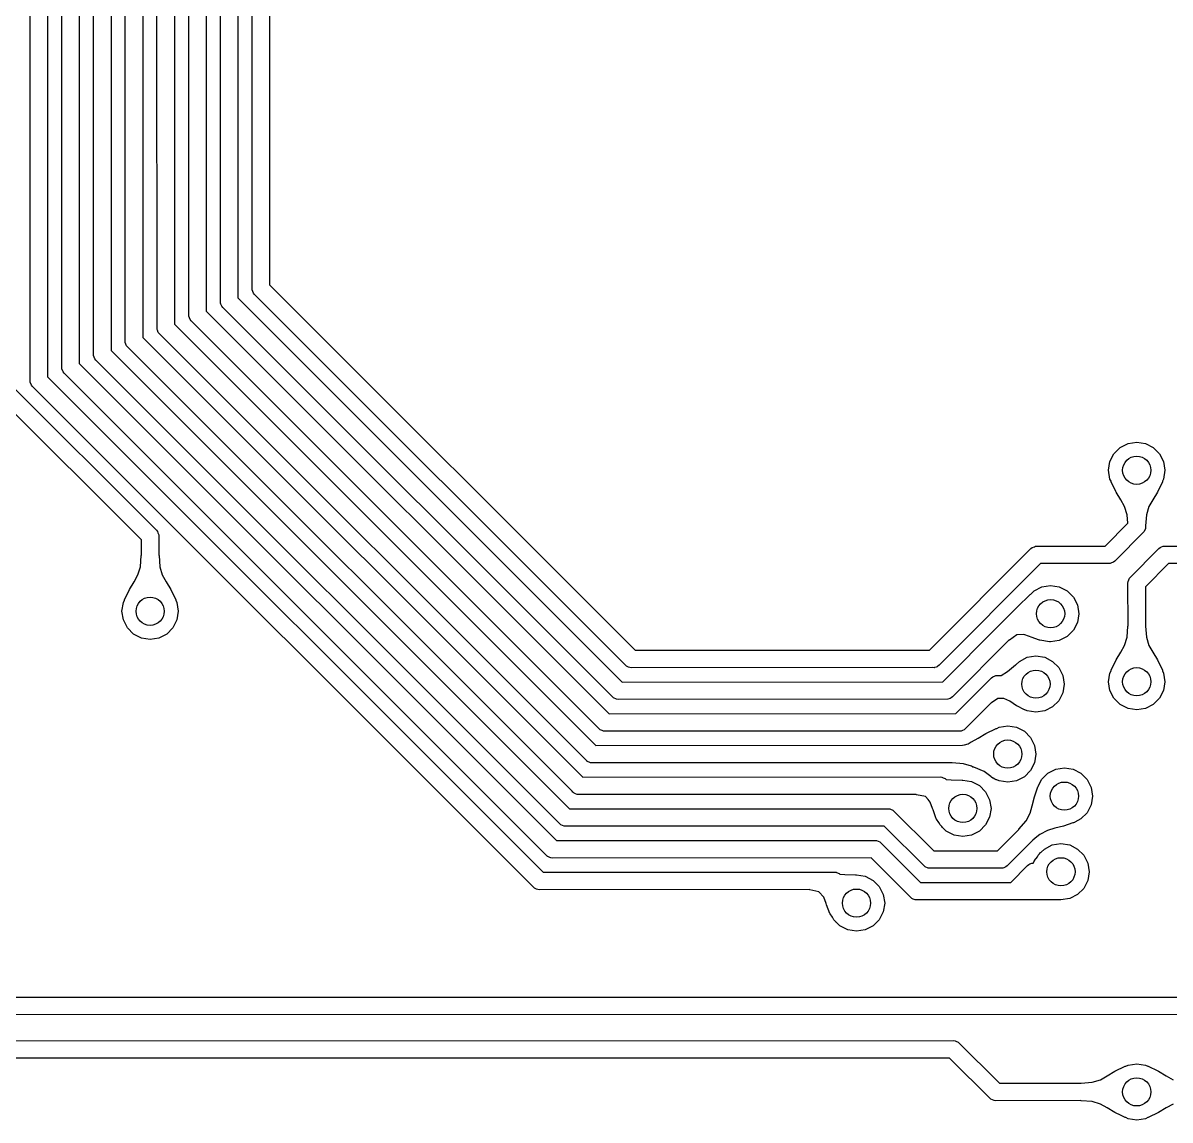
# Model space of a CAD drawing. Extents: x 95 to 380, y -206 to -92.
# Drawn here: x 221.01 to 237.29, y -204.85 to -189.28 of the extents above; entities that cross this region are included whole.
import ezdxf

# ---------------------------------------------------------------- set-up
doc = ezdxf.new("R2010")
doc.units = 0
doc.layers.add('BLACK', color=7, linetype='CONTINUOUS')

msp = doc.modelspace()

# ---------------------------------------------------------------- linework, layer by layer
at = {"layer": 'BLACK', "linetype": 'CONTINUOUS'}
for p, q in [((221.117409, -194.373637), (221.115006, -152.087505)), ((221.362608, -152.14165), (221.365004, -194.300842)), ((221.567402, -194.187246), (221.564994, -154.177502)), ((221.812596, -154.231649), (221.814997, -194.11445)), ((222.017393, -194.00085), (222.015004, -156.26751)), ((222.262606, -156.321654), (222.264987, -193.928053)), ((222.467404, -193.814447), (222.465004, -158.357511)), ((222.712607, -158.411652), (222.714998, -193.741649)), ((222.917408, -193.628048), (222.915009, -160.447513)), ((223.162612, -160.501649), (223.165002, -193.555248)), ((223.367408, -193.441658), (223.364995, -162.537493)), ((223.612599, -162.591621), (223.615002, -193.368856)), ((223.817399, -193.255257), (223.814999, -164.627502)), ((224.062603, -164.681621), (224.064992, -193.182453)), ((224.267399, -193.068869), (224.265004, -165.994479)), ((224.512608, -166.048541), (224.514992, -192.996063)), ((224.514992, -192.996063), (229.704113, -198.181844)), ((224.064992, -193.182453), (229.517719, -198.631842)), ((224.286063, -193.113929), (224.267399, -193.068869)), ((224.286068, -193.113934), (224.286063, -193.113929)), ((224.301609, -193.132871), (224.286068, -193.113934)), ((229.580537, -198.408402), (224.301609, -193.132871)), ((223.615002, -193.368856), (229.331332, -199.081849)), ((223.817399, -193.255258), (223.817399, -193.255257)), ((223.822865, -193.268455), (223.817399, -193.255258)), ((223.836063, -193.300317), (223.822865, -193.268455)), ((223.836068, -193.300322), (223.836063, -193.300317)), ((223.851609, -193.319259), (223.836068, -193.300322)), ((229.394156, -198.858415), (223.851609, -193.319259)), ((223.386072, -193.486718), (223.367408, -193.441658)), ((223.386077, -193.486723), (223.386072, -193.486718)), ((223.401618, -193.50566), (223.386077, -193.486723)), ((229.20728, -199.307933), (223.401618, -193.50566)), ((222.917408, -193.628049), (222.917408, -193.628048)), ((222.922874, -193.641246), (222.917408, -193.628049)), ((222.936072, -193.673108), (222.922874, -193.641246)), ((222.936077, -193.673113), (222.936072, -193.673108)), ((222.951618, -193.69205), (222.936077, -193.673113)), ((229.019574, -199.756623), (222.951618, -193.69205)), ((223.165002, -193.555248), (229.14494, -199.531853)), ((222.486068, -193.859507), (222.467404, -193.814447)), ((222.486073, -193.859512), (222.486068, -193.859507)), ((222.501614, -193.878449), (222.486073, -193.859512)), ((222.714998, -193.741649), (228.958538, -199.981849)), ((222.036057, -194.04591), (222.017393, -194.00085)), ((222.264987, -193.928053), (228.772155, -200.431845)), ((228.809167, -200.182629), (222.501614, -193.878449)), ((221.586066, -194.232306), (221.567402, -194.187246)), ((221.814997, -194.11445), (228.585743, -200.881841)), ((222.036062, -194.045915), (222.036057, -194.04591)), ((222.051603, -194.064852), (222.036062, -194.045915)), ((228.630704, -200.640543), (222.051603, -194.064852)), ((220.76637, -194.340547), (222.908397, -196.479161)), ((221.365004, -194.300842), (228.399341, -201.331832)), ((221.586071, -194.232311), (221.586066, -194.232306)), ((221.601612, -194.251248), (221.586071, -194.232311)), ((228.460159, -201.106396), (221.601612, -194.251248)), ((221.117409, -194.373638), (221.117409, -194.373637)), ((221.117988, -194.375035), (221.117409, -194.373638)), ((221.136073, -194.418697), (221.117988, -194.375035)), ((221.136078, -194.418702), (221.136073, -194.418697)), ((221.151619, -194.437639), (221.136078, -194.418702)), ((228.275776, -201.558408), (221.151619, -194.437639)), ((222.695115, -196.616124), (220.642824, -194.567103)), ((236.496394, -195.392372), (236.584887, -195.303879)), ((236.584887, -195.303879), (236.696394, -195.247063)), ((236.696394, -195.247063), (236.820001, -195.227486)), ((236.820001, -195.227486), (236.943608, -195.247063)), ((236.943608, -195.247063), (237.055115, -195.303879)), ((237.055115, -195.303879), (237.143608, -195.392372)), ((236.439578, -195.503879), (236.496394, -195.392372)), ((237.143608, -195.392372), (237.200424, -195.503879)), ((236.420001, -195.627486), (236.439578, -195.503879)), ((236.439578, -195.751093), (236.420001, -195.627486)), ((237.200424, -195.503879), (237.220001, -195.627486)), ((237.220001, -195.627486), (237.200424, -195.751093)), ((236.455576, -195.782492), (236.439578, -195.751093)), ((236.455333, -195.782767), (236.455576, -195.782492)), ((236.455869, -195.791703), (236.455333, -195.782767)), ((236.521701, -195.927048), (236.455869, -195.791703)), ((237.184131, -195.791706), (237.11355, -195.936812)), ((237.184409, -195.79109), (237.184131, -195.791706)), ((237.184429, -195.782484), (237.184409, -195.79109)), ((237.200424, -195.751093), (237.184429, -195.782484)), ((236.52645, -195.936812), (236.521701, -195.927048)), ((236.526994, -195.937805), (236.52645, -195.936812)), ((236.593699, -196.046701), (236.526994, -195.937805)), ((237.113006, -195.937805), (237.046305, -196.046693)), ((237.11355, -195.936812), (237.113006, -195.937805)), ((236.647031, -196.14239), (236.593699, -196.046701)), ((236.647031, -196.142391), (236.647031, -196.14239)), ((236.647033, -196.142395), (236.647031, -196.142391)), ((236.682271, -196.258081), (236.647033, -196.142395)), ((236.992968, -196.142395), (236.95773, -196.258081)), ((236.99297, -196.14239), (236.992968, -196.142395)), ((237.046305, -196.046693), (236.99297, -196.14239)), ((236.682271, -196.258084), (236.682271, -196.258081)), ((236.682272, -196.258086), (236.682271, -196.258084)), ((236.691406, -196.379641), (236.682272, -196.258086)), ((236.957729, -196.258087), (236.945815, -196.416662)), ((236.95773, -196.258081), (236.957729, -196.258087)), ((236.371053, -196.702608), (236.691406, -196.379641)), ((236.942601, -196.451882), (236.923936, -196.496942)), ((236.945003, -196.427494), (236.942601, -196.45188)), ((236.942601, -196.45188), (236.942601, -196.451882)), ((236.945815, -196.416662), (236.944976, -196.418322)), ((236.944976, -196.418322), (236.945003, -196.427494)), ((222.695599, -196.83553), (222.695115, -196.616124)), ((222.908397, -196.479161), (222.923937, -196.498097)), ((222.923937, -196.498097), (222.923944, -196.498104)), ((222.923944, -196.498104), (222.930728, -196.514484)), ((222.930728, -196.514484), (222.942607, -196.543162)), ((222.942607, -196.543162), (222.942607, -196.543165)), ((222.942607, -196.543165), (222.943244, -196.832712)), ((236.923936, -196.496942), (236.508383, -196.915885)), ((233.881459, -198.179504), (235.318602, -196.739098)), ((235.318602, -196.739098), (235.337538, -196.723557)), ((235.337538, -196.723557), (235.337545, -196.723551)), ((235.337545, -196.723551), (235.367142, -196.711292)), ((235.367142, -196.711292), (235.382603, -196.704888)), ((235.382603, -196.704888), (235.382605, -196.704888)), ((235.382605, -196.704888), (236.371053, -196.702608)), ((236.716184, -197.157923), (237.131606, -196.7391)), ((237.131606, -196.7391), (237.150548, -196.723555)), ((237.150548, -196.723555), (237.150549, -196.723554)), ((237.150549, -196.723554), (237.169212, -196.715823)), ((237.169212, -196.715823), (237.195607, -196.70489)), ((237.195607, -196.70489), (237.195609, -196.70489)), ((237.195609, -196.70489), (238.220003, -196.702488)), ((222.682273, -196.996893), (222.694192, -196.838316)), ((222.694192, -196.838316), (222.695599, -196.83553)), ((222.943244, -196.832712), (222.945818, -196.838321)), ((222.945818, -196.838321), (222.95773, -196.996892)), ((235.455607, -196.952373), (234.018386, -198.39286)), ((236.44438, -196.950094), (235.455607, -196.952373)), ((236.444381, -196.950094), (236.44438, -196.950094)), ((236.463044, -196.942363), (236.444381, -196.950094)), ((236.48944, -196.931431), (236.463044, -196.942363)), ((236.489442, -196.931429), (236.48944, -196.931431)), ((236.508383, -196.915885), (236.489442, -196.931429)), ((237.268939, -196.952373), (236.942726, -197.281258)), ((238.166085, -196.950269), (237.268939, -196.952373)), ((222.593695, -197.208278), (222.647029, -197.112589)), ((222.647029, -197.112589), (222.682273, -196.996893)), ((222.95773, -196.996892), (222.957731, -196.996899)), ((222.957731, -196.996899), (222.992967, -197.112585)), ((222.992967, -197.112585), (222.992969, -197.112589)), ((222.992969, -197.112589), (223.046302, -197.208287)), ((222.526976, -197.317192), (222.593695, -197.208278)), ((223.046302, -197.208287), (223.113001, -197.317175)), ((235.362545, -197.338521), (235.474052, -197.281705)), ((235.474052, -197.281705), (235.597659, -197.262128)), ((235.597659, -197.262128), (235.721266, -197.281705)), ((235.721266, -197.281705), (235.832773, -197.338521)), ((236.694997, -197.227491), (236.697399, -197.203105)), ((236.696016, -197.834671), (236.694997, -197.227491)), ((236.697399, -197.203105), (236.716063, -197.158045)), ((236.716063, -197.158045), (236.716184, -197.157923)), ((236.942726, -197.281258), (236.943653, -197.833623)), ((222.455847, -197.46331), (222.526449, -197.318154)), ((222.526449, -197.318154), (222.526976, -197.317192)), ((223.113001, -197.317175), (223.113545, -197.318168)), ((223.113545, -197.318168), (223.184125, -197.463274)), ((235.124267, -197.570531), (235.306917, -197.387883)), ((235.306917, -197.387883), (235.315186, -197.384458)), ((235.315186, -197.384458), (235.316192, -197.384873)), ((235.316192, -197.384873), (235.362545, -197.338521)), ((235.832773, -197.338521), (235.921266, -197.427014)), ((235.921266, -197.427014), (235.978082, -197.538521)), ((222.419995, -197.627495), (222.439572, -197.503888)), ((222.439572, -197.503888), (222.455565, -197.472498)), ((222.455565, -197.472498), (222.455586, -197.46389)), ((222.455586, -197.46389), (222.455847, -197.46331)), ((223.184125, -197.463274), (223.184662, -197.472213)), ((223.184662, -197.472213), (223.184418, -197.472487)), ((223.184418, -197.472487), (223.200418, -197.503888)), ((223.200418, -197.503888), (223.219995, -197.627495)), ((234.893126, -197.801672), (235.120352, -197.573745)), ((235.120352, -197.573745), (235.124267, -197.570531)), ((235.978082, -197.538521), (235.997659, -197.662128)), ((222.439572, -197.751102), (222.419995, -197.627495)), ((222.496388, -197.862609), (222.439572, -197.751102)), ((223.200418, -197.751102), (223.143602, -197.862609)), ((223.219995, -197.627495), (223.200418, -197.751102)), ((235.997659, -197.662128), (235.978082, -197.785735)), ((222.584881, -197.951102), (222.496388, -197.862609)), ((223.143602, -197.862609), (223.055109, -197.951102)), ((234.067836, -198.629508), (234.836765, -197.858206)), ((234.836765, -197.858206), (234.836889, -197.857909)), ((234.836889, -197.857909), (234.893126, -197.801672)), ((235.921266, -197.897242), (235.832773, -197.985735)), ((235.978082, -197.785735), (235.921266, -197.897242)), ((236.682261, -197.996886), (236.694179, -197.838309)), ((236.694179, -197.838309), (236.696016, -197.834671)), ((236.943653, -197.833623), (236.945805, -197.838311)), ((236.945805, -197.838311), (236.957718, -197.996884)), ((222.696388, -198.007918), (222.584881, -197.951102)), ((222.819995, -198.027495), (222.696388, -198.007918)), ((222.943602, -198.007918), (222.819995, -198.027495)), ((223.055109, -197.951102), (222.943602, -198.007918)), ((235.006776, -198.038419), (234.2048, -198.842871)), ((235.013072, -198.037068), (235.006776, -198.038419)), ((235.118715, -197.964137), (235.013072, -198.037068)), ((235.218821, -197.958915), (235.118715, -197.964137)), ((235.218823, -197.958916), (235.218821, -197.958915)), ((235.218825, -197.958916), (235.218823, -197.958916)), ((235.297897, -197.986651), (235.218825, -197.958916)), ((235.321386, -197.99489), (235.297897, -197.986651)), ((235.441124, -198.03953), (235.321386, -197.99489)), ((235.443559, -198.04015), (235.441124, -198.03953)), ((235.58433, -198.060227), (235.443559, -198.04015)), ((235.585961, -198.060344), (235.58433, -198.060227)), ((235.586081, -198.060294), (235.585961, -198.060344)), ((235.597659, -198.062128), (235.586081, -198.060294)), ((235.721266, -198.042551), (235.597659, -198.062128)), ((235.832773, -197.985735), (235.721266, -198.042551)), ((236.647019, -198.112582), (236.682261, -197.996886)), ((236.957718, -197.996884), (236.957719, -197.99689)), ((236.957719, -197.99689), (236.992956, -198.112577)), ((229.704113, -198.181844), (233.881459, -198.179504)), ((235.266396, -198.28152), (235.390003, -198.261943)), ((235.390003, -198.261943), (235.51361, -198.28152)), ((236.526968, -198.317184), (236.593686, -198.208271)), ((236.593686, -198.208271), (236.647019, -198.112582)), ((236.992956, -198.112577), (236.992958, -198.112581)), ((236.992958, -198.112581), (237.046292, -198.208278)), ((237.046292, -198.208278), (237.112992, -198.317166)), ((229.580555, -198.40842), (229.580537, -198.408402)), ((229.60695, -198.419352), (229.580555, -198.40842)), ((229.625614, -198.427084), (229.60695, -198.419352)), ((233.971778, -198.419872), (233.954389, -198.427075)), ((233.989755, -198.414271), (233.971778, -198.419872)), ((233.994156, -198.410603), (233.989755, -198.414271)), ((233.999449, -198.408411), (233.994156, -198.410603)), ((233.999505, -198.408354), (233.999449, -198.408411)), ((234.018386, -198.39286), (233.999505, -198.408354)), ((234.985788, -198.484272), (235.098949, -198.386214)), ((235.098949, -198.386214), (235.107444, -198.383387)), ((235.107444, -198.383387), (235.109089, -198.384135)), ((235.109089, -198.384135), (235.154889, -198.338336)), ((235.154889, -198.338336), (235.266396, -198.28152)), ((235.51361, -198.28152), (235.625117, -198.338336)), ((235.625117, -198.338336), (235.71361, -198.426829)), ((236.455839, -198.463302), (236.526441, -198.318146)), ((236.526441, -198.318146), (236.526968, -198.317184)), ((237.112992, -198.317166), (237.113536, -198.318159)), ((237.113536, -198.318159), (237.184117, -198.463266)), ((229.625615, -198.427084), (229.625614, -198.427084)), ((229.650001, -198.429486), (229.625615, -198.427084)), ((233.924619, -198.427091), (229.650001, -198.429486)), ((233.94319, -198.42878), (233.924619, -198.427091)), ((233.948651, -198.427078), (233.94319, -198.42878)), ((233.954389, -198.427075), (233.948651, -198.427078)), ((234.254052, -199.079513), (234.756943, -198.573557)), ((234.756943, -198.573557), (234.775885, -198.558012)), ((234.775885, -198.558012), (234.775886, -198.558011)), ((234.775886, -198.558011), (234.809263, -198.544186)), ((234.809263, -198.544186), (234.820945, -198.539347)), ((234.820945, -198.539347), (234.820946, -198.539347)), ((234.820946, -198.539347), (234.895723, -198.539031)), ((234.895723, -198.539031), (234.985788, -198.484272)), ((235.71361, -198.426829), (235.770426, -198.538336)), ((235.770426, -198.538336), (235.790003, -198.661943)), ((236.419987, -198.627487), (236.439564, -198.50388)), ((236.439564, -198.50388), (236.455557, -198.47249)), ((236.455557, -198.47249), (236.455578, -198.463882)), ((236.455578, -198.463882), (236.455839, -198.463302)), ((237.184117, -198.463266), (237.184654, -198.472205)), ((237.184654, -198.472205), (237.18441, -198.472479)), ((237.18441, -198.472479), (237.20041, -198.50388)), ((237.20041, -198.50388), (237.219987, -198.627487)), ((229.517719, -198.631842), (234.067836, -198.629508)), ((235.790003, -198.661943), (235.770426, -198.78555)), ((236.439564, -198.751094), (236.419987, -198.627487)), ((237.219987, -198.627487), (237.20041, -198.751094)), ((229.439216, -198.877079), (229.394156, -198.858415)), ((229.463602, -198.879481), (229.439216, -198.877079)), ((234.140797, -198.877082), (229.463602, -198.879481)), ((234.140799, -198.877082), (234.140797, -198.877082)), ((234.173353, -198.863597), (234.140799, -198.877082)), ((234.185857, -198.858418), (234.173353, -198.863597)), ((234.18586, -198.858415), (234.185857, -198.858418)), ((234.2048, -198.842871), (234.18586, -198.858415)), ((234.848656, -198.865183), (234.761197, -198.925359)), ((234.848657, -198.865182), (234.848656, -198.865183)), ((234.933189, -198.863597), (234.848657, -198.865182)), ((234.93319, -198.863598), (234.933189, -198.863597)), ((235.018357, -198.904922), (234.93319, -198.863598)), ((235.11529, -198.967662), (235.018356, -198.904922)), ((235.018356, -198.904922), (235.018357, -198.904922)), ((235.71361, -198.897057), (235.625117, -198.98555)), ((235.770426, -198.78555), (235.71361, -198.897057)), ((236.49638, -198.862601), (236.439564, -198.751094)), ((236.584873, -198.951094), (236.49638, -198.862601)), ((237.143594, -198.862601), (237.055101, -198.951094)), ((237.20041, -198.751094), (237.143594, -198.862601)), ((234.755204, -198.926635), (234.391181, -199.292878)), ((234.761197, -198.925359), (234.755204, -198.926635)), ((235.116214, -198.968202), (235.11529, -198.967662)), ((235.225599, -199.025554), (235.116214, -198.968202)), ((235.226544, -199.025997), (235.225599, -199.025554)), ((235.234285, -199.026004), (235.226544, -199.025997)), ((235.266396, -199.042366), (235.234285, -199.026004)), ((235.390003, -199.061943), (235.266396, -199.042366)), ((235.51361, -199.042366), (235.390003, -199.061943)), ((235.625117, -198.98555), (235.51361, -199.042366)), ((236.69638, -199.00791), (236.584873, -198.951094)), ((236.819987, -199.027487), (236.69638, -199.00791)), ((236.943594, -199.00791), (236.819987, -199.027487)), ((237.055101, -198.951094), (236.943594, -199.00791)), ((229.331332, -199.081849), (234.254052, -199.079513)), ((229.207766, -199.308419), (229.20728, -199.307933)), ((229.234161, -199.319351), (229.207766, -199.308419)), ((229.252825, -199.327083), (229.234161, -199.319351)), ((229.252826, -199.327083), (229.252825, -199.327083)), ((229.277212, -199.329485), (229.252826, -199.327083)), ((234.327178, -199.327088), (229.277212, -199.329485)), ((234.327179, -199.327088), (234.327178, -199.327088)), ((234.345843, -199.319356), (234.327179, -199.327088)), ((234.372238, -199.308424), (234.345843, -199.319356)), ((234.372239, -199.308423), (234.372238, -199.308424)), ((234.391181, -199.292878), (234.372239, -199.308423)), ((234.570788, -199.428175), (234.679698, -199.36146)), ((234.679698, -199.36146), (234.680675, -199.360926)), ((234.680675, -199.360926), (234.825785, -199.290346)), ((234.825785, -199.290346), (234.834722, -199.28981)), ((234.834722, -199.28981), (234.834997, -199.290054)), ((234.834997, -199.290054), (234.866397, -199.274055)), ((234.866397, -199.274055), (234.990004, -199.254478)), ((234.990004, -199.254478), (235.113611, -199.274055)), ((235.113611, -199.274055), (235.225118, -199.330871)), ((235.225118, -199.330871), (235.313611, -199.419364)), ((229.14494, -199.531853), (234.34658, -199.529739)), ((234.34658, -199.529739), (234.375947, -199.52187)), ((234.375947, -199.52187), (234.42843, -199.507808)), ((234.42843, -199.507808), (234.471588, -199.48289)), ((234.471588, -199.48289), (234.474016, -199.481836)), ((234.474016, -199.481836), (234.475098, -199.481507)), ((234.475098, -199.481507), (234.570788, -199.428175)), ((235.313611, -199.419364), (235.370427, -199.530871)), ((235.370427, -199.530871), (235.390004, -199.654478)), ((235.390004, -199.654478), (235.370427, -199.778085)), ((229.021368, -199.758417), (229.019574, -199.756623)), ((229.051894, -199.771061), (229.021368, -199.758417)), ((229.066427, -199.777081), (229.051894, -199.771061)), ((229.066428, -199.777081), (229.066427, -199.777081)), ((229.090814, -199.779483), (229.066428, -199.777081)), ((234.19512, -199.777408), (229.090814, -199.779483)), ((234.200827, -199.780291), (234.19512, -199.777408)), ((234.359401, -199.792206), (234.200827, -199.780291)), ((234.359407, -199.792207), (234.359401, -199.792206)), ((234.475093, -199.827444), (234.359407, -199.792207)), ((234.475097, -199.827446), (234.475093, -199.827444)), ((234.491706, -199.836703), (234.475097, -199.827446)), ((234.495874, -199.838083), (234.491706, -199.836703)), ((234.509185, -199.839836), (234.495874, -199.838083)), ((234.655253, -199.900339), (234.509185, -199.839836)), ((235.313611, -199.889592), (235.225118, -199.978085)), ((235.370427, -199.778085), (235.313611, -199.889592)), ((235.558387, -199.927378), (235.669894, -199.870562)), ((235.669894, -199.870562), (235.793501, -199.850985)), ((235.793501, -199.850985), (235.917108, -199.870562)), ((235.917108, -199.870562), (236.028615, -199.927378)), ((228.958538, -199.981849), (234.032039, -199.979494)), ((234.032039, -199.979494), (234.056425, -199.981896)), ((234.056425, -199.981896), (234.056426, -199.981896)), ((234.056426, -199.981896), (234.073694, -199.989049)), ((234.073694, -199.989049), (234.101485, -200.00056)), ((234.101485, -200.00056), (234.101486, -200.000561)), ((234.101486, -200.000561), (234.114262, -200.013209)), ((234.114262, -200.013209), (234.18671, -200.020159)), ((234.18671, -200.020159), (234.186722, -200.020159)), ((234.186722, -200.020159), (234.186729, -200.02016)), ((234.186729, -200.02016), (234.341082, -200.024557)), ((234.341082, -200.024557), (234.344576, -200.026122)), ((234.344576, -200.026122), (234.352421, -200.02488)), ((234.352421, -200.02488), (234.476028, -200.044457)), ((234.476028, -200.044457), (234.587535, -200.101273)), ((234.655258, -199.900342), (234.655253, -199.900339)), ((234.655262, -199.900344), (234.655258, -199.900342)), ((234.655268, -199.900348), (234.655262, -199.900344)), ((234.749326, -199.972521), (234.655267, -199.900348)), ((234.655267, -199.900348), (234.655268, -199.900348)), ((234.75489, -199.978085), (234.749326, -199.972521)), ((234.759911, -199.980643), (234.75489, -199.978085)), ((234.780059, -199.996103), (234.759911, -199.980643)), ((234.782063, -199.997342), (234.780059, -199.996103)), ((234.804715, -200.00836), (234.782063, -199.997342)), ((234.825793, -200.018612), (234.804715, -200.00836)), ((234.826399, -200.018886), (234.825793, -200.018612)), ((234.835005, -200.018906), (234.826399, -200.018886)), ((234.866397, -200.034901), (234.835005, -200.018906)), ((234.990004, -200.054478), (234.866397, -200.034901)), ((235.113611, -200.034901), (234.990004, -200.054478)), ((235.225118, -199.978085), (235.113611, -200.034901)), ((235.425126, -200.103731), (235.469894, -200.015871)), ((235.469894, -200.015871), (235.558387, -199.927378)), ((236.028615, -199.927378), (236.117108, -200.015871)), ((236.117108, -200.015871), (236.173924, -200.127378)), ((228.815933, -200.192779), (228.809167, -200.182629)), ((228.826202, -200.199656), (228.815933, -200.192779)), ((228.834967, -200.208416), (228.826202, -200.199656)), ((228.84628, -200.213102), (228.834967, -200.208416)), ((228.856458, -200.219918), (228.84628, -200.213102)), ((234.587535, -200.101273), (234.676028, -200.189766)), ((234.676028, -200.189766), (234.732844, -200.301273)), ((235.367196, -200.262154), (235.412495, -200.131057)), ((235.412495, -200.131057), (235.413078, -200.127378)), ((235.413078, -200.127378), (235.415217, -200.123178)), ((235.415217, -200.123178), (235.419901, -200.109625)), ((235.419901, -200.109625), (235.425126, -200.103731)), ((236.173924, -200.127378), (236.193501, -200.250985)), ((228.879899, -200.227056), (228.856458, -200.219918)), ((228.879988, -200.227064), (228.879899, -200.227056)), ((228.880027, -200.227081), (228.879988, -200.227064)), ((228.880031, -200.227081), (228.880027, -200.227081)), ((228.880033, -200.227082), (228.880031, -200.227081)), ((228.892044, -200.228265), (228.880033, -200.227082)), ((228.904288, -200.229484), (228.892044, -200.228265)), ((228.904331, -200.229475), (228.904288, -200.229484)), ((228.904419, -200.229484), (228.904331, -200.229475)), ((233.6883, -200.227262), (228.904419, -200.229484)), ((233.694414, -200.231452), (233.6883, -200.227262)), ((233.822097, -200.258402), (233.694414, -200.231452)), ((233.858312, -200.299133), (233.822097, -200.258402)), ((233.890513, -200.335349), (233.858312, -200.299133)), ((233.890513, -200.33535), (233.890513, -200.335349)), ((233.922856, -200.428321), (233.890513, -200.33535)), ((234.732844, -200.301273), (234.752421, -200.42488)), ((235.33705, -200.387395), (235.366887, -200.263209)), ((235.366887, -200.263209), (235.367196, -200.262154)), ((236.173924, -200.374592), (236.117108, -200.486099)), ((236.193501, -200.250985), (236.173924, -200.374592)), ((228.772155, -200.431845), (233.289999, -200.429485)), ((233.289999, -200.429485), (233.314385, -200.431887)), ((233.314385, -200.431887), (233.314386, -200.431887)), ((233.314386, -200.431887), (233.327583, -200.437353)), ((233.327583, -200.437353), (233.359445, -200.450551)), ((233.359445, -200.450551), (233.359625, -200.450731)), ((233.359625, -200.450731), (233.939199, -201.027098)), ((233.928857, -200.44557), (233.922856, -200.428321)), ((233.92891, -200.44572), (233.928857, -200.44557)), ((233.975207, -200.573209), (233.92891, -200.44572)), ((234.752421, -200.42488), (234.732844, -200.548487)), ((235.250208, -200.599497), (235.307099, -200.492769)), ((235.307099, -200.492769), (235.33705, -200.387395)), ((236.117108, -200.486099), (236.028615, -200.574592)), ((228.64858, -200.658419), (228.630704, -200.640543)), ((228.69364, -200.677083), (228.64858, -200.658419)), ((228.718026, -200.679485), (228.69364, -200.677083)), ((233.236052, -200.677123), (228.718026, -200.679485)), ((233.815947, -201.253812), (233.236052, -200.677123)), ((233.976643, -200.575959), (233.975207, -200.573209)), ((234.010336, -200.62373), (233.976643, -200.575959)), ((234.028814, -200.659994), (234.010336, -200.62373)), ((234.052906, -200.684086), (234.028814, -200.659994)), ((234.061583, -200.696388), (234.052906, -200.684086)), ((234.062856, -200.697903), (234.061583, -200.696388)), ((234.06948, -200.70066), (234.062856, -200.697903)), ((234.117307, -200.748487), (234.06948, -200.70066)), ((234.676028, -200.659994), (234.587535, -200.748487)), ((234.732844, -200.548487), (234.676028, -200.659994)), ((235.146502, -200.720055), (235.250208, -200.599497)), ((235.781257, -200.6776), (235.657092, -200.707432)), ((235.782345, -200.677282), (235.781257, -200.6776)), ((235.913421, -200.631991), (235.782345, -200.677282)), ((235.917108, -200.631408), (235.913421, -200.631991)), ((235.921314, -200.629264), (235.917108, -200.631408)), ((235.934858, -200.624585), (235.921314, -200.629264)), ((235.935489, -200.624347), (235.934858, -200.624585)), ((235.940232, -200.619625), (235.935489, -200.624347)), ((236.028615, -200.574592), (235.940232, -200.619625)), ((234.228814, -200.805303), (234.117307, -200.748487)), ((234.352421, -200.82488), (234.228814, -200.805303)), ((234.476028, -200.805303), (234.352421, -200.82488)), ((234.587535, -200.748487), (234.476028, -200.805303)), ((234.845907, -201.024992), (235.144596, -200.725194)), ((235.144596, -200.725194), (235.146502, -200.720055)), ((235.403522, -200.829919), (235.345391, -200.874523)), ((235.40403, -200.829507), (235.403522, -200.829919)), ((235.444987, -200.794275), (235.40403, -200.829507)), ((235.551716, -200.737385), (235.444987, -200.794275)), ((235.657092, -200.707432), (235.551716, -200.737385)), ((228.585743, -200.881841), (233.1036, -200.87949)), ((233.1036, -200.87949), (233.127986, -200.881892)), ((233.127986, -200.881892), (233.173046, -200.900556)), ((233.173046, -200.900556), (233.173225, -200.900735)), ((233.173225, -200.900735), (233.752853, -201.477148)), ((233.939199, -201.027098), (234.845907, -201.024992)), ((235.345391, -200.874523), (234.982993, -201.238267)), ((235.462594, -201.048473), (235.509797, -201.001271)), ((235.509797, -201.001271), (235.621304, -200.944455)), ((235.621304, -200.944455), (235.744911, -200.924878)), ((235.744911, -200.924878), (235.868518, -200.944455)), ((235.868518, -200.944455), (235.980025, -201.001271)), ((235.980025, -201.001271), (236.068518, -201.089764)), ((228.462177, -201.108414), (228.460159, -201.106396)), ((228.491192, -201.120432), (228.462177, -201.108414)), ((228.507236, -201.127078), (228.491192, -201.120432)), ((228.507237, -201.127078), (228.507236, -201.127078)), ((228.531623, -201.12948), (228.507237, -201.127078)), ((233.049652, -201.127128), (228.531623, -201.12948)), ((233.629362, -201.703622), (233.049652, -201.127128)), ((235.352071, -201.20216), (235.367363, -201.168689)), ((235.367363, -201.168689), (235.368638, -201.166544)), ((235.368638, -201.166544), (235.410836, -201.110308)), ((235.410836, -201.110308), (235.421304, -201.089764)), ((235.421304, -201.089764), (235.441126, -201.069941)), ((235.441126, -201.069941), (235.453989, -201.0528)), ((235.453989, -201.0528), (235.461692, -201.048242)), ((235.461692, -201.048242), (235.462594, -201.048473)), ((236.068518, -201.089764), (236.125334, -201.201271)), ((228.399341, -201.331832), (232.528298, -201.329486)), ((232.528298, -201.329486), (232.552684, -201.331888)), ((232.552684, -201.331888), (232.552685, -201.331888)), ((232.552685, -201.331888), (232.560963, -201.335317)), ((232.560963, -201.335317), (232.597744, -201.350552)), ((232.597744, -201.350552), (232.597842, -201.35065)), ((232.597842, -201.35065), (232.606674, -201.359392)), ((233.861007, -201.272477), (233.815947, -201.253812)), ((233.861017, -201.272476), (233.861007, -201.272477)), ((233.885393, -201.274878), (233.861017, -201.272476)), ((234.918991, -201.272477), (233.885393, -201.274878)), ((234.918992, -201.272477), (234.918991, -201.272477)), ((234.932189, -201.26701), (234.918992, -201.272477)), ((234.964051, -201.253813), (234.932189, -201.26701)), ((234.964056, -201.253807), (234.964051, -201.253813)), ((234.982993, -201.238267), (234.964056, -201.253807)), ((235.031898, -201.474963), (235.267614, -201.236489)), ((235.267614, -201.236489), (235.286556, -201.220944)), ((235.286556, -201.220944), (235.286557, -201.220943)), ((235.286557, -201.220943), (235.30522, -201.213212)), ((235.30522, -201.213212), (235.331615, -201.202279)), ((235.331615, -201.202279), (235.331617, -201.202279)), ((235.331617, -201.202279), (235.352071, -201.20216)), ((236.125334, -201.201271), (236.144911, -201.324878)), ((236.144911, -201.324878), (236.125334, -201.448485)), ((232.606674, -201.359392), (232.677083, -201.365324)), ((232.677083, -201.365324), (232.831918, -201.369199)), ((232.831918, -201.369199), (232.835384, -201.370737)), ((232.835384, -201.370737), (232.843297, -201.369484)), ((232.843297, -201.369484), (232.966904, -201.389061)), ((232.966904, -201.389061), (233.078411, -201.445877)), ((233.078411, -201.445877), (233.166904, -201.53437)), ((233.752853, -201.477148), (235.031898, -201.474963)), ((236.125334, -201.448485), (236.068518, -201.559992)), ((228.275777, -201.558409), (228.275776, -201.558408)), ((228.302172, -201.569341), (228.275777, -201.558409)), ((228.320836, -201.577073), (228.302172, -201.569341)), ((228.320837, -201.577073), (228.320836, -201.577073)), ((228.345223, -201.579475), (228.320837, -201.577073)), ((232.177033, -201.577297), (228.345223, -201.579475)), ((232.183091, -201.581422), (232.177033, -201.577297)), ((232.31053, -201.607927), (232.183091, -201.581422)), ((232.310532, -201.607928), (232.31053, -201.607927)), ((232.379625, -201.683729), (232.310532, -201.607928)), ((233.166904, -201.53437), (233.22372, -201.645877)), ((233.22372, -201.645877), (233.243297, -201.769484)), ((235.980025, -201.648485), (235.868518, -201.705301)), ((236.068518, -201.559992), (235.980025, -201.648485)), ((232.411878, -201.772889), (232.379625, -201.683729)), ((232.418966, -201.792482), (232.411878, -201.772889)), ((232.419006, -201.792592), (232.418966, -201.792482)), ((232.466094, -201.918787), (232.419006, -201.792592)), ((233.243297, -201.769484), (233.22372, -201.893091)), ((233.629554, -201.703814), (233.629362, -201.703622)), ((233.648219, -201.711545), (233.629554, -201.703814)), ((233.674615, -201.722479), (233.648219, -201.711545)), ((233.674624, -201.722478), (233.674615, -201.722479)), ((233.699, -201.72488), (233.674624, -201.722478)), ((235.062907, -201.72255), (233.699, -201.72488)), ((235.068529, -201.724879), (235.062907, -201.72255)), ((235.348575, -201.724879), (235.068529, -201.724879)), ((235.453164, -201.724878), (235.348575, -201.724879)), ((235.73324, -201.724878), (235.453164, -201.724878)), ((235.736476, -201.723542), (235.73324, -201.724878)), ((235.744911, -201.724878), (235.736476, -201.723542)), ((235.868518, -201.705301), (235.744911, -201.724878)), ((232.467517, -201.921472), (232.466094, -201.918787)), ((232.50226, -201.97039), (232.467517, -201.921472)), ((232.51969, -202.004598), (232.50226, -201.97039)), ((232.543381, -202.028289), (232.51969, -202.004598)), ((233.166904, -202.004598), (233.078411, -202.093091)), ((233.22372, -201.893091), (233.166904, -202.004598)), ((232.552448, -202.041055), (232.543381, -202.028289)), ((232.553699, -202.042539), (232.552448, -202.041055)), ((232.560434, -202.045342), (232.553699, -202.042539)), ((232.608183, -202.093091), (232.560434, -202.045342)), ((232.71969, -202.149907), (232.608183, -202.093091)), ((232.843297, -202.169484), (232.71969, -202.149907)), ((232.966904, -202.149907), (232.843297, -202.169484)), ((233.078411, -202.093091), (232.966904, -202.149907)), ((213.074114, -203.104887), (260.77153, -203.102493)), ((260.844383, -203.350089), (213.019998, -203.352489)), ((212.989432, -203.721882), (234.216994, -203.719492)), ((234.216994, -203.719492), (234.24138, -203.721894)), ((234.24138, -203.721894), (234.241381, -203.721894)), ((234.241381, -203.721894), (234.254578, -203.72736)), ((234.254578, -203.72736), (234.28644, -203.740558)), ((234.28644, -203.740558), (234.286623, -203.740741)), ((234.286623, -203.740741), (234.873899, -204.32481)), ((234.163012, -203.967098), (212.935297, -203.969489)), ((234.750556, -204.551435), (234.163012, -203.967098)), ((236.510659, -204.153942), (236.655782, -204.083356)), ((236.655782, -204.083356), (236.664718, -204.08282)), ((236.664718, -204.08282), (236.664993, -204.083064)), ((236.664993, -204.083064), (236.696393, -204.067065)), ((236.696393, -204.067065), (236.82, -204.047488)), ((236.82, -204.047488), (236.943607, -204.067065)), ((236.943607, -204.067065), (236.974996, -204.083058)), ((236.974996, -204.083058), (236.983604, -204.083079)), ((236.983604, -204.083079), (236.984195, -204.083345)), ((236.984195, -204.083345), (237.119562, -204.149188)), ((236.189403, -204.309761), (236.305089, -204.274522)), ((236.305089, -204.274521), (236.305095, -204.27452)), ((236.305089, -204.274522), (236.305089, -204.274521)), ((236.305095, -204.27452), (236.400784, -204.221187)), ((236.400784, -204.221187), (236.509697, -204.154469)), ((236.509697, -204.154469), (236.510659, -204.153942)), ((237.119562, -204.149188), (237.129326, -204.153937)), ((237.129326, -204.153937), (237.130319, -204.154481)), ((237.130319, -204.154481), (237.239215, -204.221186)), ((237.239215, -204.221186), (237.334904, -204.274519)), ((234.873899, -204.32481), (236.026999, -204.323434)), ((236.026999, -204.323434), (236.030822, -204.32168)), ((236.030822, -204.32168), (236.189399, -204.309762)), ((236.189399, -204.309762), (236.189401, -204.309761)), ((236.189401, -204.309761), (236.189403, -204.309761)), ((234.795616, -204.5701), (234.750556, -204.551435)), ((234.795618, -204.5701), (234.795616, -204.5701)), ((234.820004, -204.572502), (234.795618, -204.5701)), ((236.026381, -204.571062), (234.820004, -204.572502)), ((236.030824, -204.573306), (236.026381, -204.571062)), ((236.189397, -204.585219), (236.030824, -204.573306)), ((236.189403, -204.58522), (236.189397, -204.585219)), ((236.30509, -204.620457), (236.189403, -204.58522)), ((236.305094, -204.620459), (236.30509, -204.620457)), ((236.400791, -204.673793), (236.305094, -204.620459)), ((236.509679, -204.740493), (236.400791, -204.673793)), ((236.510672, -204.741037), (236.509679, -204.740493)), ((236.597603, -204.78332), (236.510672, -204.741037)), ((237.129326, -204.741037), (236.98422, -204.811618)), ((237.130319, -204.740493), (237.129326, -204.741037)), ((237.239206, -204.673793), (237.130319, -204.740493)), ((237.334904, -204.620458), (237.239206, -204.673793)), ((236.65579, -204.811622), (236.597603, -204.78332)), ((236.656395, -204.811896), (236.65579, -204.811622)), ((236.665001, -204.811916), (236.656395, -204.811896)), ((236.696393, -204.827911), (236.665001, -204.811916)), ((236.82, -204.847488), (236.696393, -204.827911)), ((236.943607, -204.827911), (236.82, -204.847488)), ((236.975006, -204.811911), (236.943607, -204.827911)), ((236.975281, -204.812155), (236.975006, -204.811911)), ((236.98422, -204.811618), (236.975281, -204.812155))]:
    msp.add_line(p, q, dxfattribs=at)
at = {"layer": 'BLACK'}
for centre in [(236.820001, -195.627486), (222.819995, -197.627495), (235.597659, -197.662128), (235.390003, -198.661943), (236.819987, -198.627487), (234.990004, -199.654478), (235.793501, -200.250985), (234.352421, -200.42488), (235.744911, -201.324878), (232.843297, -201.769484), (236.82, -204.447488)]:
    msp.add_circle(centre, 0.2, dxfattribs=at)

doc.saveas('drawing.dxf')
